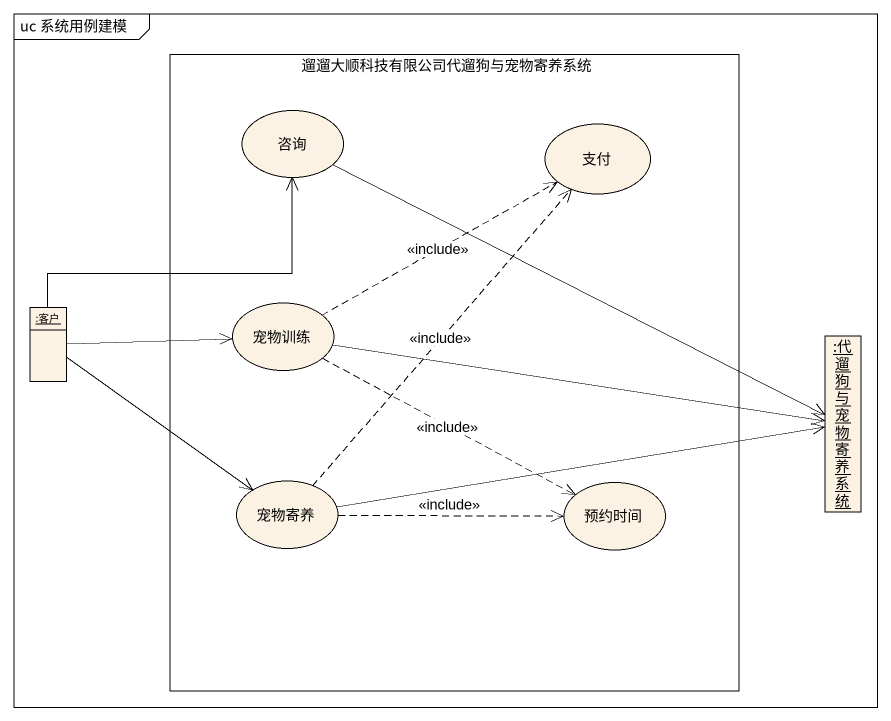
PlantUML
@startuml
mainframe uc 系统用例建模
allowmixing
hide circle
hide empty members
rectangle 遛遛大顺科技有限公司代遛狗与宠物寄养系统 {
  usecase 咨询
  usecase 支付
  usecase 宠物训练
  usecase 宠物寄养
  usecase 预约时间
}
object ":客户" as 客户 #FCF2E3
object ":代遛狗与宠物寄养系统" as 代遛狗与宠物寄养系统
咨询 -right-> 代遛狗与宠物寄养系统
客户 -up-> 咨询
客户 -right-> 宠物训练
客户 --> 宠物寄养
宠物训练 .right.> 支付 : <<include>>
宠物训练 -right-> 代遛狗与宠物寄养系统
宠物训练 .right.> 预约时间 : <<include>>
宠物寄养 .up.> 支付 : <<include>>
宠物寄养 -right-> 代遛狗与宠物寄养系统
宠物寄养 .right.> 预约时间 : <<include>>
@enduml
